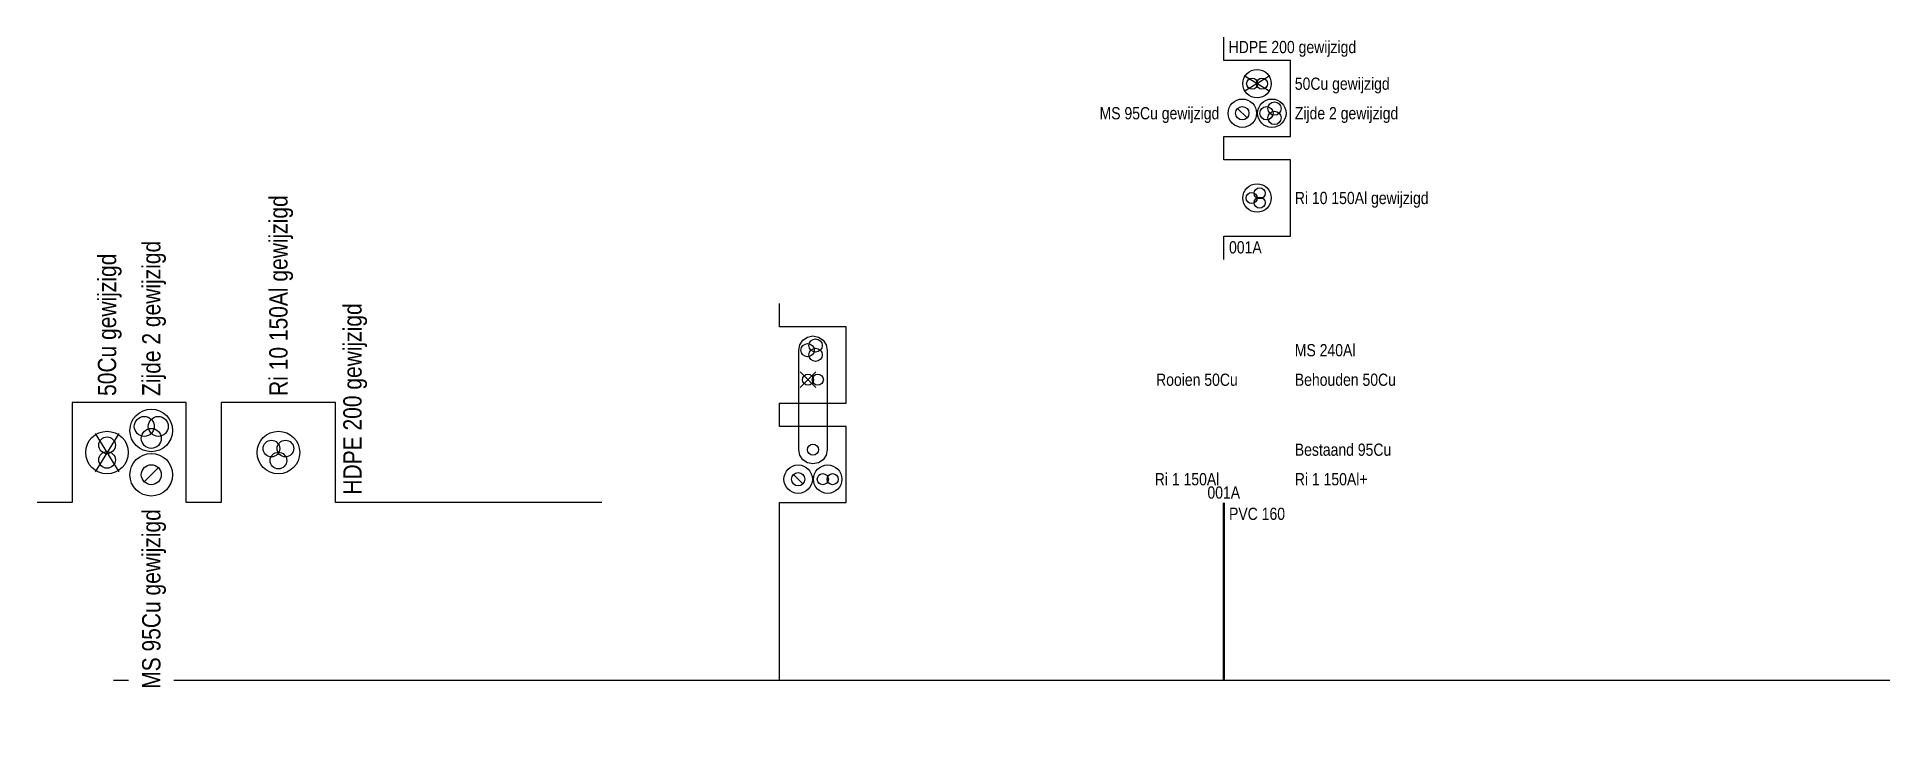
# Model space of a CAD drawing. Header units: millimetres. Extents: x -3.4 to 80, y -1.8 to 29.
import ezdxf
from ezdxf.enums import TextEntityAlignment as Align

# ---------------------------------------------------------------- set-up
doc = ezdxf.new("R2010")
doc.units = ezdxf.units.MM
doc.set_wipeout_variables(frame=1)
doc.linetypes.add('DASHDOT', pattern=[25.4, 12.7, -6.35, 0, -6.35])
doc.linetypes.add('DASHED', pattern=[19.05, 12.7, -6.35])
for name, color, linetype in [('01 - Bestaande kabel', 125, 'DASHED'), ('01-Te Rooien Kabel', 160, 'DASHDOT'), ('Aansluiting LS K01', 4, 'Continuous'), ('Aansluiting LS K05', 6, 'Continuous'), ('Aansluiting LS K10', 1, 'Continuous'), ('E_LV_CROSS_SECTION', 5, 'Continuous'), ('KabelGeul zwevend code', 6, 'Continuous'), ('KabelGeul zwevend referentie', 5, 'Continuous'), ('Mantelbuis', 6, 'Continuous')]:
    doc.layers.add(name, color=color, linetype=linetype)
doc.layers.add('MS Bestaand', color=18, linetype='DASHED', true_color=0x000000)
doc.layers.add('MS Nieuw', color=18, linetype='Continuous', true_color=0x000000)
doc.styles.add('TECHBASE_ARIAL_NOVA_LIGHT', font='ArialNova-Light.ttf')

# ---------------------------------------------------------------- blocks, each defined once
blk = doc.blocks.new('KabelGeul_20261014_11432_3')
blk.add_wipeout([(0, -1.05), (0, 4.48), (3, 4.48), (3, -1.05)]).dxf.layer = 'E_LV_CROSS_SECTION'
at = {"layer": 'Aansluiting LS K10', "linetype": 'Continuous'}
for centre in [(1.26, 1.715), (1.62, 1.925), (1.62, 1.505)]:
    blk.add_circle(centre, 0.25, dxfattribs=at)
at = {"layer": 'Mantelbuis', "linetype": 'Continuous'}
blk.add_circle((1.5, 1.715), 0.64, dxfattribs=at)
for points in [[(0, 3.43), (0, 8.96), (3, 8.96), (3, 3.43)], [(3, 1.04), (10.237, 1.04), (10.237, 2.39), (3, 2.39)], [(-0.112, -0.883), (6.913, -0.883), (6.913, -0.133), (-0.112, -0.133)]]:
    blk.add_wipeout(points).dxf.layer = 'E_LV_CROSS_SECTION'
at = {"layer": '01-Te Rooien Kabel', "linetype": 'DASHDOT'}
for p, q in [((2.074, 7.214), (0.926, 6.506)), ((2.074, 6.506), (0.926, 7.214))]:
    blk.add_line(p, q, dxfattribs=at)
at = {"layer": '01-Te Rooien Kabel', "linetype": 'Continuous'}
for centre in [(1.28, 6.86), (1.72, 6.86)]:
    blk.add_circle(centre, 0.25, dxfattribs=at)
at = {"layer": 'E_LV_CROSS_SECTION'}
blk.add_lwpolyline([(0, -8), (0, 0), (3, 0), (3, 3.43), (0, 3.43), (0, 4.48)], dxfattribs=at)
at = {"layer": 'Mantelbuis', "linetype": 'Continuous'}
blk.add_circle((1.5, 6.86), 0.64, dxfattribs=at)
at = {"layer": 'MS Bestaand', "linetype": 'Continuous'}
blk.add_line((0.623, 5.742), (1.047, 5.318), dxfattribs=at)
for centre in [(0.835, 5.53), (1.925, 5.53), (2.285, 5.74), (2.285, 5.32)]:
    blk.add_circle(centre, 0.3, dxfattribs=at)
at = {"layer": 'Aansluiting LS K10', "style": 'TECHBASE_ARIAL_NOVA_LIGHT'}
blk.add_attdef('KABEL_03', text='', height=0.55, dxfattribs=at).set_placement((3.2, 1.715), align=Align.MIDDLE_LEFT)
at = {"layer": 'E_LV_CROSS_SECTION', "style": 'TECHBASE_ARIAL_NOVA_LIGHT', "flags": 3}
for tag, p in [('VOLG_03', (3.2, 1.715)), ('TBTYPE_03', (3.2, 1.715)), ('TWEEZIJDIG_03', (3.2, 1.715)), ('COMBI_03', (3.2, 1.715)), ('COMBI2_03', (3.2, 1.715)), ('DUBBEL_03', (3.2, 1.715)), ('DRIE_03', (3.2, 1.715)), ('DUBBEL2_03', (3.2, 1.715)), ('DRIE2_03', (3.2, 1.715)), ('MANTEL_03', (3.2, 1.715)), ('TB_CODESWAP', (0, 0))]:
    blk.add_attdef(tag, text='', height=0.1, dxfattribs=at).set_placement(p, align=Align.MIDDLE_LEFT)
at = {"layer": 'Mantelbuis', "style": 'TECHBASE_ARIAL_NOVA_LIGHT'}
blk.add_attdef('MANTEL_SPEC', text='', height=0.55, dxfattribs=at).set_placement((0.238, -0.508), align=Align.MIDDLE_LEFT)
for points in [[(3, 6.185), (8.248, 6.185), (8.248, 7.535), (3, 7.535)], [(-6.527, 4.855), (0, 4.855), (0, 6.205), (-6.527, 6.205)]]:
    blk.add_wipeout(points).dxf.layer = 'E_LV_CROSS_SECTION'
at = {"layer": 'Mantelbuis', "linetype": 'Continuous'}
blk.add_circle((0.835, 5.53), 0.64, dxfattribs=at)
at = {"layer": 'E_LV_CROSS_SECTION', "style": 'TECHBASE_ARIAL_NOVA_LIGHT', "flags": 3}
for tag in ['VOLG_01', 'TBTYPE_01', 'TWEEZIJDIG_01', 'COMBI_01', 'COMBI2_01', 'DUBBEL_01', 'DRIE_01', 'DUBBEL2_01', 'DRIE2_01', 'MANTEL_01']:
    blk.add_attdef(tag, text='', height=0.1, dxfattribs=at).set_placement((3.2, 6.86), align=Align.MIDDLE_LEFT)
at = {"layer": 'MS Bestaand', "style": 'TECHBASE_ARIAL_NOVA_LIGHT'}
blk.add_attdef('KABEL_02', text='', height=0.55, dxfattribs=at).set_placement((-0.2, 5.53), align=Align.MIDDLE_RIGHT)
blk.add_wipeout([(3, 4.855), (8.674, 4.855), (8.674, 6.205), (3, 6.205)]).dxf.layer = 'E_LV_CROSS_SECTION'
at = {"layer": 'E_LV_CROSS_SECTION'}
blk.add_lwpolyline([(0, 4.48), (3, 4.48), (3, 7.91), (0, 7.91), (0, 8.96)], dxfattribs=at)
at = {"layer": 'Mantelbuis', "linetype": 'Continuous'}
blk.add_circle((2.165, 5.53), 0.64, dxfattribs=at)
at = {"layer": '01-Te Rooien Kabel', "style": 'TECHBASE_ARIAL_NOVA_LIGHT'}
blk.add_attdef('KABEL_01', text='', height=0.55, dxfattribs=at).set_placement((3.2, 6.86), align=Align.MIDDLE_LEFT)
at = {"layer": 'E_LV_CROSS_SECTION', "style": 'TECHBASE_ARIAL_NOVA_LIGHT', "flags": 3}
for tag in ['VOLG_02', 'TBTYPE_02', 'TWEEZIJDIG_02', 'COMBI_02', 'COMBI2_02', 'DUBBEL_02', 'DRIE_02', 'DUBBEL2_02', 'DRIE2_02', 'MANTEL_02']:
    blk.add_attdef(tag, text='', height=0.1, dxfattribs=at).set_placement((3.2, 5.53), align=Align.MIDDLE_LEFT)
at = {"layer": 'MS Bestaand', "style": 'TECHBASE_ARIAL_NOVA_LIGHT'}
blk.add_attdef('ZIJDE2_02', text='', height=0.55, dxfattribs=at).set_placement((3.2, 5.53), align=Align.MIDDLE_LEFT)
blk = doc.blocks.new('KabelGeul_20261014_11432_1')
blk.add_wipeout([(0, -1.05), (0, 4.48), (3, 4.48), (3, -1.05)]).dxf.layer = 'E_LV_CROSS_SECTION'
at = {"layer": '01 - Bestaande kabel', "linetype": 'Continuous'}
blk.add_circle((1.5, 2.38), 0.25, dxfattribs=at)
at = {"layer": 'Aansluiting LS K01', "linetype": 'Continuous'}
blk.add_line((0.623, 1.262), (1.047, 0.838), dxfattribs=at)
for centre, radius in [((0.835, 1.05), 0.3), ((1.945, 1.05), 0.25)]:
    blk.add_circle(centre, radius, dxfattribs=at)
for points in [[(0, 3.43), (0, 8.96), (3, 8.96), (3, 3.43)], [(-3.583, 0.375), (0, 0.375), (0, 1.725), (-3.583, 1.725)], [(-0.112, -0.883), (3.197, -0.883), (3.197, -0.133), (-0.112, -0.133)]]:
    blk.add_wipeout(points).dxf.layer = 'E_LV_CROSS_SECTION'
at = {"layer": '01 - Bestaande kabel', "linetype": 'Continuous'}
blk.add_circle((1.72, 5.53), 0.25, dxfattribs=at)
at = {"layer": 'Mantelbuis', "linetype": 'Continuous'}
blk.add_circle((0.835, 1.05), 0.64, dxfattribs=at)
at = {"layer": 'MS Nieuw', "linetype": 'Continuous'}
for centre in [(1.62, 7.07), (1.62, 6.65)]:
    blk.add_circle(centre, 0.3, dxfattribs=at)
at = {"layer": 'Aansluiting LS K01', "style": 'TECHBASE_ARIAL_NOVA_LIGHT'}
blk.add_attdef('KABEL_04', text='', height=0.55, dxfattribs=at).set_placement((-0.2, 1.05), align=Align.MIDDLE_RIGHT)
at = {"layer": 'E_LV_CROSS_SECTION', "style": 'TECHBASE_ARIAL_NOVA_LIGHT', "flags": 3}
blk.add_attdef('TB_CODESWAP', text='', height=0.1, dxfattribs=at).set_placement((0, 0), align=Align.MIDDLE_LEFT)
at = {"layer": 'Mantelbuis', "style": 'TECHBASE_ARIAL_NOVA_LIGHT'}
blk.add_attdef('MANTEL_SPEC', text='', height=0.55, dxfattribs=at).set_placement((0.238, -0.508), align=Align.MIDDLE_LEFT)
for points in [[(3, 6.185), (6.418, 6.185), (6.418, 7.535), (3, 7.535)], [(-3.649, 4.855), (0.83, 4.855), (0.83, 6.205), (-3.649, 6.205)], [(3, 1.705), (8.325, 1.705), (8.325, 3.055), (3, 3.055)]]:
    blk.add_wipeout(points).dxf.layer = 'E_LV_CROSS_SECTION'
at = {"layer": '01-Te Rooien Kabel', "linetype": 'DASHDOT'}
for p, q in [((0.926, 5.884), (1.634, 5.176)), ((0.926, 5.176), (1.634, 5.884))]:
    blk.add_line(p, q, dxfattribs=at)
at = {"layer": '01-Te Rooien Kabel', "linetype": 'Continuous'}
blk.add_circle((1.28, 5.53), 0.25, dxfattribs=at)
at = {"layer": 'Mantelbuis'}
blk.add_lwpolyline([(0.86, 6.86), (0.909, 7.105), (1.047, 7.313), (1.255, 7.451), (1.5, 7.5), (1.745, 7.451), (1.953, 7.313), (2.091, 7.105), (2.14, 6.86), (2.14, 2.38), (2.091, 2.135), (1.953, 1.927), (1.745, 1.789), (1.5, 1.74), (1.255, 1.789), (1.047, 1.927), (0.909, 2.135), (0.86, 2.38)], close=True, dxfattribs=at)
at = {"layer": 'MS Nieuw', "linetype": 'Continuous'}
blk.add_circle((1.26, 6.86), 0.3, dxfattribs=at)
at = {"layer": '01-Te Rooien Kabel', "style": 'TECHBASE_ARIAL_NOVA_LIGHT'}
blk.add_attdef('KABEL_02', text='', height=0.55, dxfattribs=at).set_placement((0.63, 5.53), align=Align.MIDDLE_RIGHT)
at = {"layer": 'E_LV_CROSS_SECTION', "style": 'TECHBASE_ARIAL_NOVA_LIGHT', "flags": 3}
for tag, p in [('VOLG_01', (3.2, 6.86)), ('TBTYPE_01', (3.2, 6.86)), ('TWEEZIJDIG_01', (3.2, 6.86)), ('COMBI_01', (3.2, 6.86)), ('COMBI2_01', (3.2, 6.86)), ('DUBBEL_01', (3.2, 6.86)), ('DRIE_01', (3.2, 6.86)), ('DUBBEL2_01', (3.2, 6.86)), ('DRIE2_01', (3.2, 6.86)), ('MANTEL_01', (3.2, 6.86)), ('VOLG_03', (3.2, 2.38)), ('TBTYPE_03', (3.2, 2.38)), ('TWEEZIJDIG_03', (3.2, 2.38)), ('COMBI_03', (3.2, 2.38)), ('COMBI2_03', (3.2, 2.38)), ('DUBBEL_03', (3.2, 2.38)), ('DRIE_03', (3.2, 2.38)), ('DUBBEL2_03', (3.2, 2.38)), ('DRIE2_03', (3.2, 2.38)), ('MANTEL_03', (3.2, 2.38))]:
    blk.add_attdef(tag, text='', height=0.1, dxfattribs=at).set_placement(p, align=Align.MIDDLE_LEFT)
for points in [[(3, 4.855), (8.572, 4.855), (8.572, 6.205), (3, 6.205)], [(3, 0.375), (7.013, 0.375), (7.013, 1.725), (3, 1.725)]]:
    blk.add_wipeout(points).dxf.layer = 'E_LV_CROSS_SECTION'
at = {"layer": 'Aansluiting LS K01', "linetype": 'Continuous'}
blk.add_circle((2.385, 1.05), 0.25, dxfattribs=at)
at = {"layer": 'E_LV_CROSS_SECTION'}
for points in [[(0, 4.48), (3, 4.48), (3, 7.91), (0, 7.91), (0, 8.96)], [(0, -8), (0, 0), (3, 0), (3, 3.43), (0, 3.43), (0, 4.48)]]:
    blk.add_lwpolyline(points, dxfattribs=at)
at = {"layer": 'Mantelbuis', "linetype": 'Continuous'}
blk.add_circle((2.165, 1.05), 0.64, dxfattribs=at)
at = {"layer": '01 - Bestaande kabel', "style": 'TECHBASE_ARIAL_NOVA_LIGHT'}
for tag, p in [('BESTAAND_02', (3.2, 5.53)), ('KABEL_03', (3.2, 2.38))]:
    blk.add_attdef(tag, text='', height=0.55, dxfattribs=at).set_placement(p, align=Align.MIDDLE_LEFT)
at = {"layer": 'Aansluiting LS K01', "style": 'TECHBASE_ARIAL_NOVA_LIGHT'}
blk.add_attdef('ZIJDE2_04', text='', height=0.55, dxfattribs=at).set_placement((3.2, 1.05), align=Align.MIDDLE_LEFT)
at = {"layer": 'Aansluiting LS K05', "style": 'TECHBASE_ARIAL_NOVA_LIGHT'}
blk.add_attdef('KABEL_01', text='', height=0.55, dxfattribs=at).set_placement((3.2, 6.86), align=Align.MIDDLE_LEFT)
at = {"layer": 'E_LV_CROSS_SECTION', "style": 'TECHBASE_ARIAL_NOVA_LIGHT', "flags": 3}
for tag, p in [('VOLG_02', (3.2, 5.53)), ('TBTYPE_02', (3.2, 5.53)), ('TWEEZIJDIG_02', (3.2, 5.53)), ('COMBI_02', (3.2, 5.53)), ('COMBI2_02', (3.2, 5.53)), ('DUBBEL_02', (3.2, 5.53)), ('DRIE_02', (3.2, 5.53)), ('DUBBEL2_02', (3.2, 5.53)), ('DRIE2_02', (3.2, 5.53)), ('MANTEL_02', (3.2, 5.53)), ('VOLG_04', (3.2, 1.05)), ('TBTYPE_04', (3.2, 1.05)), ('TWEEZIJDIG_04', (3.2, 1.05)), ('COMBI_04', (3.2, 1.05)), ('COMBI2_04', (3.2, 1.05)), ('DUBBEL_04', (3.2, 1.05)), ('DRIE_04', (3.2, 1.05)), ('DUBBEL2_04', (3.2, 1.05)), ('DRIE2_04', (3.2, 1.05)), ('MANTEL_04', (3.2, 1.05))]:
    blk.add_attdef(tag, text='', height=0.1, dxfattribs=at).set_placement(p, align=Align.MIDDLE_LEFT)
blk = doc.blocks.new('KabelGeul_20261014_114321_5')
blk.add_wipeout([(0, -1.05), (0, 4.48), (3, 4.48), (3, -1.05)]).dxf.layer = 'E_LV_CROSS_SECTION'
at = {"layer": 'Aansluiting LS K10', "linetype": 'Continuous'}
for centre in [(1.26, 1.715), (1.62, 1.925), (1.62, 1.505)]:
    blk.add_circle(centre, 0.25, dxfattribs=at)
at = {"layer": 'Mantelbuis', "linetype": 'Continuous'}
blk.add_circle((1.5, 1.715), 0.64, dxfattribs=at)
for points in [[(0, 3.43), (0, 8.96), (3, 8.96), (3, 3.43)], [(3, 1.04), (10.237, 1.04), (10.237, 2.39), (3, 2.39)], [(0.138, -0.883), (2.076, -0.883), (2.076, -0.133), (0.138, -0.133)]]:
    blk.add_wipeout(points).dxf.layer = 'E_LV_CROSS_SECTION'
at = {"layer": '01-Te Rooien Kabel', "linetype": 'DASHDOT'}
for p, q in [((2.074, 7.214), (0.926, 6.506)), ((2.074, 6.506), (0.926, 7.214))]:
    blk.add_line(p, q, dxfattribs=at)
at = {"layer": '01-Te Rooien Kabel', "linetype": 'Continuous'}
for centre in [(1.28, 6.86), (1.72, 6.86)]:
    blk.add_circle(centre, 0.25, dxfattribs=at)
at = {"layer": 'Mantelbuis', "linetype": 'Continuous'}
blk.add_circle((1.5, 6.86), 0.64, dxfattribs=at)
at = {"layer": 'MS Bestaand', "linetype": 'Continuous'}
blk.add_line((0.623, 5.742), (1.047, 5.318), dxfattribs=at)
for centre in [(0.835, 5.53), (1.925, 5.53)]:
    blk.add_circle(centre, 0.3, dxfattribs=at)
at = {"layer": 'Aansluiting LS K10', "style": 'TECHBASE_ARIAL_NOVA_LIGHT'}
blk.add_attdef('KABEL_03', text='', height=0.55, dxfattribs=at).set_placement((3.2, 1.715), align=Align.MIDDLE_LEFT)
at = {"layer": 'E_LV_CROSS_SECTION', "style": 'TECHBASE_ARIAL_NOVA_LIGHT', "flags": 3}
for tag, p in [('VOLG_03', (3.2, 1.715)), ('TBTYPE_03', (3.2, 1.715)), ('TWEEZIJDIG_03', (3.2, 1.715)), ('COMBI_03', (3.2, 1.715)), ('COMBI2_03', (3.2, 1.715)), ('DUBBEL_03', (3.2, 1.715)), ('DRIE_03', (3.2, 1.715)), ('DUBBEL2_03', (3.2, 1.715)), ('DRIE2_03', (3.2, 1.715)), ('MANTEL_03', (3.2, 1.715)), ('TB_CODESWAP', (0, 0))]:
    blk.add_attdef(tag, text='', height=0.1, dxfattribs=at).set_placement(p, align=Align.MIDDLE_LEFT)
at = {"layer": 'KabelGeul zwevend code', "style": 'TECHBASE_ARIAL_NOVA_LIGHT'}
blk.add_attdef('ZWEVEND_CODE', text='', height=0.55, dxfattribs=at).set_placement((0.238, -0.508), align=Align.MIDDLE_LEFT)
for points in [[(-0.13, 8.135), (6.894, 8.135), (6.894, 8.885), (-0.13, 8.885)], [(3, 6.185), (8.248, 6.185), (8.248, 7.535), (3, 7.535)], [(-6.527, 4.855), (0, 4.855), (0, 6.205), (-6.527, 6.205)]]:
    blk.add_wipeout(points).dxf.layer = 'E_LV_CROSS_SECTION'
at = {"layer": 'Mantelbuis', "linetype": 'Continuous'}
blk.add_circle((0.835, 5.53), 0.64, dxfattribs=at)
at = {"layer": 'E_LV_CROSS_SECTION', "style": 'TECHBASE_ARIAL_NOVA_LIGHT', "flags": 3}
for tag in ['VOLG_01', 'TBTYPE_01', 'TWEEZIJDIG_01', 'COMBI_01', 'COMBI2_01', 'DUBBEL_01', 'DRIE_01', 'DUBBEL2_01', 'DRIE2_01', 'MANTEL_01']:
    blk.add_attdef(tag, text='', height=0.1, dxfattribs=at).set_placement((3.2, 6.86), align=Align.MIDDLE_LEFT)
at = {"layer": 'Mantelbuis', "style": 'TECHBASE_ARIAL_NOVA_LIGHT'}
blk.add_attdef('MANTEL_SPEC', text='', height=0.55, dxfattribs=at).set_placement((0.22, 8.51), align=Align.MIDDLE_LEFT)
at = {"layer": 'MS Bestaand', "style": 'TECHBASE_ARIAL_NOVA_LIGHT'}
blk.add_attdef('KABEL_02', text='', height=0.55, dxfattribs=at).set_placement((-0.2, 5.53), align=Align.MIDDLE_RIGHT)
blk.add_wipeout([(3, 4.855), (8.674, 4.855), (8.674, 6.205), (3, 6.205)]).dxf.layer = 'E_LV_CROSS_SECTION'
at = {"layer": 'E_LV_CROSS_SECTION'}
for points in [[(0, 4.48), (3, 4.48), (3, 7.91), (0, 7.91), (0, 8.96)], [(0, -1.05), (0, 0), (3, 0), (3, 3.43), (0, 3.43), (0, 4.48)]]:
    blk.add_lwpolyline(points, dxfattribs=at)
at = {"layer": 'Mantelbuis', "linetype": 'Continuous'}
blk.add_circle((2.165, 5.53), 0.64, dxfattribs=at)
at = {"layer": 'MS Bestaand', "linetype": 'Continuous'}
for centre in [(2.285, 5.74), (2.285, 5.32)]:
    blk.add_circle(centre, 0.3, dxfattribs=at)
at = {"layer": '01-Te Rooien Kabel', "style": 'TECHBASE_ARIAL_NOVA_LIGHT'}
blk.add_attdef('KABEL_01', text='', height=0.55, dxfattribs=at).set_placement((3.2, 6.86), align=Align.MIDDLE_LEFT)
at = {"layer": 'E_LV_CROSS_SECTION', "style": 'TECHBASE_ARIAL_NOVA_LIGHT', "flags": 3}
for tag in ['VOLG_02', 'TBTYPE_02', 'TWEEZIJDIG_02', 'COMBI_02', 'COMBI2_02', 'DUBBEL_02', 'DRIE_02', 'DUBBEL2_02', 'DRIE2_02', 'MANTEL_02']:
    blk.add_attdef(tag, text='', height=0.1, dxfattribs=at).set_placement((3.2, 5.53), align=Align.MIDDLE_LEFT)
at = {"layer": 'MS Bestaand', "style": 'TECHBASE_ARIAL_NOVA_LIGHT'}
blk.add_attdef('ZIJDE2_02', text='', height=0.55, dxfattribs=at).set_placement((3.2, 5.53), align=Align.MIDDLE_LEFT)

msp = doc.modelspace()

# ---------------------------------------------------------------- linework, layer by layer
msp.add_line((0, 0), (80, 0))

# ---------------------------------------------------------------- block references
msp.add_blockref('KabelGeul_20261014_114321_5', (50, 20)).add_auto_attribs({'ZWEVEND_CODE': '001A', 'MANTEL_SPEC': 'HDPE 200 gewijzigd', 'KABEL_01': '50Cu gewijzigd', 'KABEL_02': 'MS 95Cu gewijzigd', 'ZIJDE2_02': 'Zijde 2 gewijzigd', 'KABEL_03': 'Ri 10 150Al gewijzigd'})

# ---------------------------------------------------------------- next in the draw order: block references
at = {"xscale": 1.5, "yscale": 1.5, "zscale": 1.5, "rotation": 90}
msp.add_blockref('KabelGeul_20261014_11432_3', (10, 8), dxfattribs=at).add_auto_attribs({'MANTEL_SPEC': 'HDPE 200 gewijzigd', 'KABEL_01': '50Cu gewijzigd', 'KABEL_02': 'MS 95Cu gewijzigd', 'ZIJDE2_02': 'Zijde 2 gewijzigd', 'KABEL_03': 'Ri 10 150Al gewijzigd'})
ref = msp.add_blockref('KabelGeul_20261014_11432_1', (30, 8))
ref.add_attrib('MANTEL_SPEC', 'PVC 160', dxfattribs={"layer": 'Mantelbuis', "height": 0.55, "style": 'TECHBASE_ARIAL_NOVA_LIGHT'}).set_placement((50.238, 7.492), align=Align.MIDDLE_LEFT)
ref.add_attrib('KABEL_01', 'MS 240Al', dxfattribs={"layer": 'Aansluiting LS K05', "height": 0.55, "style": 'TECHBASE_ARIAL_NOVA_LIGHT'}).set_placement((53.2, 14.86), align=Align.MIDDLE_LEFT)
ref.add_attrib('KABEL_02', 'Rooien 50Cu', dxfattribs={"layer": '01-Te Rooien Kabel', "height": 0.55, "style": 'TECHBASE_ARIAL_NOVA_LIGHT'}).set_placement((50.63, 13.53), align=Align.MIDDLE_RIGHT)
ref.add_attrib('BESTAAND_02', 'Behouden 50Cu', dxfattribs={"layer": '01 - Bestaande kabel', "height": 0.55, "style": 'TECHBASE_ARIAL_NOVA_LIGHT'}).set_placement((53.2, 13.53), align=Align.MIDDLE_LEFT)
ref.add_attrib('KABEL_03', 'Bestaand 95Cu', dxfattribs={"layer": '01 - Bestaande kabel', "height": 0.55, "style": 'TECHBASE_ARIAL_NOVA_LIGHT'}).set_placement((53.2, 10.38), align=Align.MIDDLE_LEFT)
ref.add_attrib('KABEL_04', 'Ri 1 150Al', dxfattribs={"layer": 'Aansluiting LS K01', "height": 0.55, "style": 'TECHBASE_ARIAL_NOVA_LIGHT'}).set_placement((49.8, 9.05), align=Align.MIDDLE_RIGHT)
ref.add_attrib('ZIJDE2_04', 'Ri 1 150Al+', dxfattribs={"layer": 'Aansluiting LS K01', "height": 0.55, "style": 'TECHBASE_ARIAL_NOVA_LIGHT'}).set_placement((53.2, 9.05), align=Align.MIDDLE_LEFT)

# ---------------------------------------------------------------- next in the draw order: linework, layer by layer
at = {"layer": 'KabelGeul zwevend referentie', "color": 5, "const_width": 0.1}
msp.add_lwpolyline([(50, 0), (50, 8)], dxfattribs=at)

# ---------------------------------------------------------------- next in the draw order: texts
at = {"layer": 'KabelGeul zwevend code', "style": 'TECHBASE_ARIAL_NOVA_LIGHT'}
msp.add_text('001A', height=0.55, dxfattribs=at).set_placement((50, 8.45), align=Align.MIDDLE_CENTER)

doc.saveas('drawing.dxf')
